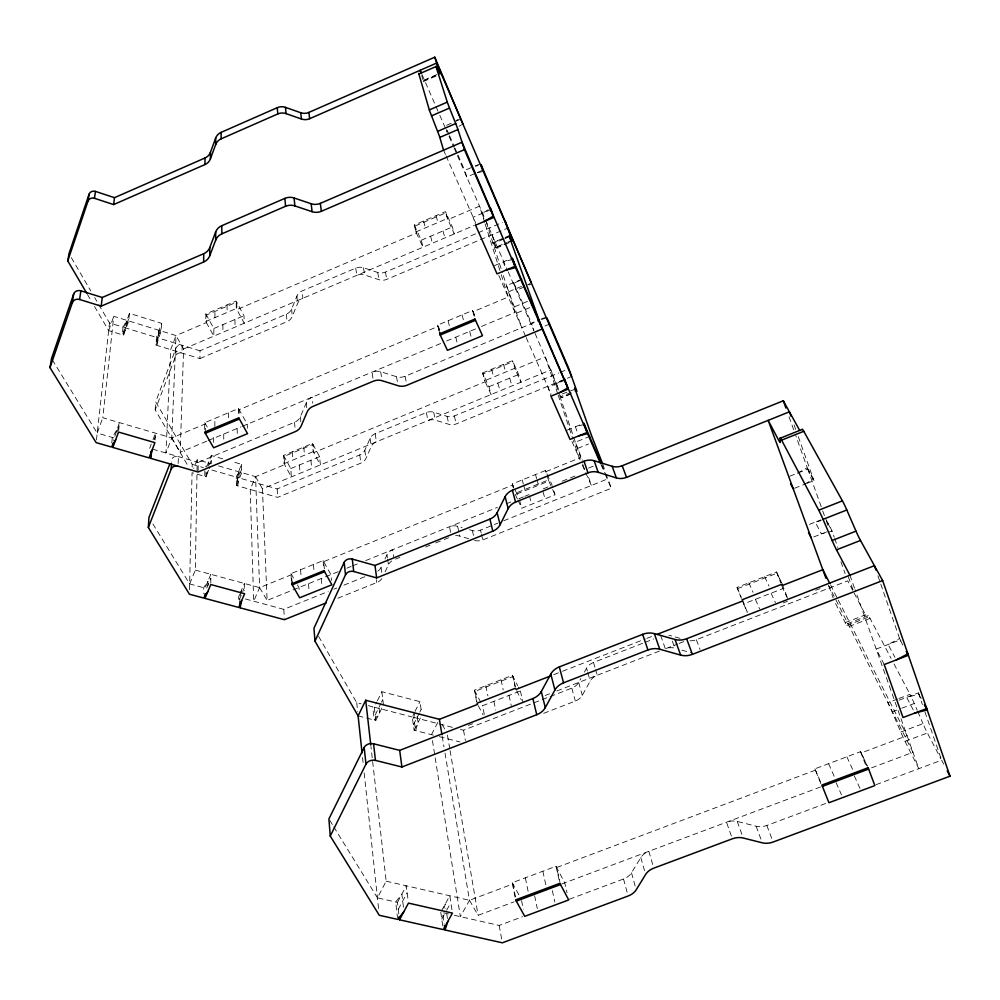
<?xml version="1.0" encoding="UTF-8"?>
<svg xmlns="http://www.w3.org/2000/svg" width="1000" height="1000" viewBox="0 0 1000 1000"><rect width="100%" height="100%" fill="white"/><g stroke="black" fill="none" stroke-linecap="round" stroke-linejoin="round"><path stroke-width="0.75" stroke-dasharray="5 3.75" d="M214.85 426.5L214.85 418.45M214.925 317.625L214.938 310.1M213.637 442.362L213.65 438.288L211.4 434.35M205.863 313.962L213.85 328.5L213.837 336.138L205.787 321.525L205.863 313.962L236.15 301.038L243.988 315.675L244.225 323.225L236.312 308.512L236.15 301.038M210.787 583.088L210.812 574.312L205.075 588.088L189.662 583.925L152.188 522.788M222.825 458.862L211.287 455.5L211.262 463.8L197.225 459.725L193.775 468.387M207.913 585.612L207.938 581.213L203.725 587.712L203.663 593.6M208.675 466.112L208.7 461.95L205.662 466.812M205.312 433.275L205.4 423.862L171.788 437.938L102.8 417.75L113.763 316.325L176.012 335.562L206.388 322.612L206.462 315.05L236.725 302.125L236.9 309.6L416.413 233.062L414.787 226.112L446 212.787L447.887 219.65L479.5 206.163L484.7 222.537M189.537 589.8L192.05 472.713L206.038 476.737L206.112 468.375M204.662 429.425L204.737 422.7L238.525 408.537L247.262 424.25L247.387 428.275M204.875 470.812L204.812 476.388L208.65 470.288M198.113 470.637L198.25 462.375L294.55 422.287A11.25 9.738 -3.7 0 0 300.387 416.725L306.325 402.75A11.25 9.762 -5.2 0 1 312.2 397.137L312.787 403.263M94.513 306.475L108.663 330.6L123.588 335.175L124.312 327.5L129.438 313.363L161.688 323.375L156.463 337.4L156 345.112L199.9 358.575L200.025 350.812L286.413 314.137A10.088 9.05 -2.3 0 0 291.637 309.012L296.925 296.075A10.088 9.075 -4.1 0 1 302.188 290.9L355.725 268.113A10.113 9.15 -8.4 0 1 363.462 267.762L377.7 272.462A10.137 9.213 -10.4 0 0 385.425 272.113L476.812 233.325M189.662 583.925L195.35 570.1L197.225 459.725M192.162 467.15L192.225 464.363L155.675 401.863L176.125 347.925A4.825 4.237 3.7 0 1 182.225 345.337L181.962 353.075A4.862 4.263 3.6 0 0 175.8 355.688L155.2 409.925L188.912 467.362M206.675 441.2L180.2 452.25L183.588 349L176.012 335.562L170.7 349.625L165.938 453.013L171.788 437.938L176.012 335.562M178.162 463.5L178.4 456.625A5.375 4.55 1.7 0 0 171.6 459.462L171.488 462.212M175.8 355.688L176.125 347.925M571.337 393.825L561.562 397.775L561.263 396.438L576.475 390.2M155.075 439.938L155.45 433.15L151.775 442.788M161.688 323.375L161.25 331L156 345.112M155.2 409.925L155.675 401.863M157.75 337.8L157.287 345.513L159.075 330.4L157.75 337.8L200.025 350.812M118.675 430.65L119.412 422.612L113.513 440.412M129.438 313.363L128.737 320.95L123.588 335.175M111.788 442.925L112.312 437.463L116.575 430.262M123.025 327.1L122.275 334.775L126.15 328.075L126.875 320.45L123.025 327.1L109.513 322.938L94.7 297.625M96.45 439.9L109.513 322.938M237.475 477.45L238.912 470.725L239.088 479.087L237.638 485.838L237.475 477.45L277.175 488.938L359.775 454.913A9.575 8.188 -7.4 0 0 364.825 450.225L370.112 438.438A9.575 8.213 -8.7 0 1 375.2 433.688L426.35 412.575A9.613 8.275 -11.6 0 1 433.688 412.188L447.062 416.337A9.637 8.312 -12.9 0 0 454.363 415.95L558.862 372.912M241.45 590.3L239.85 597.475L239.938 601.9M417.163 716.675L418.038 722.537L415.662 730.612L413.713 717.375L415.275 712.013M868.263 615.612L847.513 623.625L846.975 625.363A13.162 0.762 67.1 0 1 845.225 622.638L834.862 602.075M443.875 908.312L445.262 904.025L445.913 908.363M108.663 330.6L113.763 316.325M123.875 332.088L129.012 317.9M113.763 437.875L97.212 433.075L102.8 417.75M117.013 431.938L119.075 426.375M156.188 342.013L161.425 327.938M149.662 448.288L151.237 444.162M154.188 439.688L155.238 436.938M206.688 466.95L211.287 455.5M209.537 464.762L211.275 460.462M206.038 476.737L210.1 466.675M199.9 358.575L286.988 321.662A10.175 9.1 -2.4 0 0 292.25 316.5L297.575 303.488A10.175 9.125 -4.2 0 1 302.875 298.288L302.188 290.9M375.2 433.688L376.425 441.8A9.65 8.25 -8.7 0 0 371.287 446.562L365.962 458.413A9.65 8.238 -7.4 0 1 360.863 463.137L277.638 497.362L236.438 485.5L236.275 477.1L241.55 464.325L231.462 461.375M236.375 482.125L241.675 469.3M236.438 485.5L241.75 472.65L241.55 464.325M846.888 625.413L867.387 617.5L868.15 615.662A13.413 0.95 66.9 0 1 870.062 618.4L891.1 658.425M206.762 588.038L210.8 578.387M218.525 465.9L255.588 476.662L250.225 489.462L253.688 601.213L259.613 587.612L255.588 476.662L284.625 464.663L284.1 456.4L313.025 444.425L313.775 452.612L485.163 381.75L483.1 374L512.888 361.675M239.7 594.388L238.525 597.112L238.6 601.225L244.475 587.537M240.275 593.013L244.387 583.462L244.562 590.788M377.8 571.163A10.613 8.725 -7.8 0 0 381.062 567.4L382.375 564.6M385.012 558.987L386.987 554.788A10.625 8.738 -8.9 0 1 392.663 549.688L393.738 556.825M385.112 571.838L388.438 564.8A10.713 8.775 -9 0 1 391.763 560.975M358.113 715.9L375.8 720.413L374.237 707.188L376.763 702.025M377.388 700.738L381.812 691.712L419.938 701.65L421.55 712.163M375.175 715.1L380.9 703.45M381.538 702.15L382.812 699.562M375.8 720.413L382.2 707.45M433.4 735.15L414.137 730.225L412.2 716.988L414.312 712.8M415.012 711.413L419.938 701.65M413.363 724.9L419.2 713.363M419.85 712.075L421.15 709.513M414.137 730.225L421.312 716.087M431.5 734.663L438.725 720.6M398.8 913.812L397.438 902.4L377.438 897.862L386.175 881.175L370.962 746.65M397.438 902.4L406.287 885.788L408.288 901.663M398.263 909.312L407.15 892.675M441.512 910.837L449.787 895.775L452.238 911.65M441.775 919.125L445.962 911.525M446.662 910.25L450.85 902.663M550.163 696.538L571.812 688.112A12.4 9.637 -14.1 0 0 578.7 682.412L580.837 678.538M584.412 672.087L586.55 668.225A12.425 9.65 -15.2 0 1 593.5 662.45L643.688 642.875M543.663 713.337L575.325 701.062A12.525 9.688 -14.1 0 0 582.275 695.325L590.225 681.062A12.537 9.688 -15.1 0 1 597.25 675.25L595.575 669.562M445 753.062L469.475 900.3L460.363 916.65L432.238 739.287M569.4 899.212L623.525 878.988A14.212 10.225 -13.7 0 0 631.5 872.812L640.788 857.575A14.238 10.237 -14.6 0 1 648.85 851.312L653.375 866.75M455.8 120.825L458.312 119.25M459.087 126.312L461.613 124.738M488.225 209.7L482.175 213.4L483.85 218.675M527.625 284.913L530.037 283.463M561.95 380.525L556.575 383.65L558.75 390.062M797.487 473.162L807.275 467.75L795.812 435.712M804.825 484L813.475 479.225L807.275 467.75M424.2 80.087L436.838 74.562M423.263 80.9L435.838 75.4M423.35 81.587L438.762 74.85M446.6 125.288L451.95 122.963M455.975 121.225L461.337 118.9M474.762 173.588L466.763 177.013L464.712 170.413L472.638 167.013M475.288 165.875L480.575 163.6M477.438 172.438L482.775 170.15M414.263 224.975L421.3 240.2L422.962 247.237L415.887 231.925L414.263 224.975L445.487 211.637L452.375 226.962L454.3 233.912L447.375 218.5L445.487 211.637M205.787 321.525L236.312 308.512M415.887 231.925L447.375 218.5M491.213 209.55L473.137 217.237L475.562 225.2M213.85 328.5L243.988 315.675M421.3 240.2L452.375 226.962M183.588 349L474.338 225.4M478.237 232.725L502.512 222.413M355.725 268.113L356.85 275.338A10.2 9.213 -8.5 0 1 364.663 274.988L379.012 279.713A10.225 9.262 -10.4 0 0 386.788 279.35L507.725 228.088M503.963 239.013L493.137 243.6L492.887 242.587L503.688 238.012M505.037 237.438L509.087 235.725M492.887 242.587L504.05 238.5M505.387 237.925L509.438 236.225M505.312 238.438L509.363 236.725M493.275 243.062L496.175 248.188L495.975 247.162L506.613 242.662M507.95 242.1L511.938 240.425M495.863 247.712L506.538 243.188M507.875 242.625L511.887 240.938M496.225 248.175L510.887 241.975M494.45 265.613L512.263 258.1M522.15 279.062L506.538 285.625L521.812 327.688M523.987 287.075L516.275 290.312L513.9 283.075L521.55 279.862M508.8 291.712L524.462 285.15M528.913 285.012L531.725 283.837M438.975 330.913L437.625 325.112L472.587 310.462L475.725 317.362M514.763 306.725L530.475 300.15M208.075 440.613L240.95 426.887M242.213 426.362L441.037 343.338M446.637 341L476.2 328.65M481.525 326.438L515.087 312.425L502.8 273.888M517.062 312.913L532.825 306.337M508.175 271.8L533.875 330.625L531.4 323.162L539.65 319.725M541.038 319.163L546.538 316.863M372.95 378.175L372.013 372.163A11.287 9.862 -8.9 0 1 380.65 371.737L396.488 376.7A11.312 9.925 -10.5 0 0 405.1 376.275L539.275 320.425M544.975 326.012L547.75 324.862M283.562 455.425L290.775 468.562L291.35 476.875L284.075 463.675L283.562 455.425L312.5 443.438L319.587 456.662L320.387 464.9L313.238 451.625L312.5 443.438M482.625 372.975L512.425 360.637L518.638 374.462L520.975 382.2L514.725 368.3L484.688 380.725L491.075 394.525L488.963 386.712L482.625 372.975L484.688 380.725M284.075 463.675L313.238 451.625M290.775 468.562L319.587 456.662M488.963 386.712L518.638 374.462M338.15 571.712L267.113 600.4L262.438 488.8L551 369.812L558.962 393.475M560.288 372.325L566.013 369.975M426.35 412.575L427.962 420.55A9.688 8.312 -11.6 0 1 435.35 420.163L448.825 424.312A9.712 8.35 -12.9 0 0 456.188 423.938L571.6 376.475M565.15 380.125L548.025 387.175L550.975 396.175M575.125 389.188L559.475 394.963L582.362 462.987M559.5 394.387L561.425 397.575L571.138 393.587M566.975 430.175L583.862 423.288M590.212 436.188L575.363 442.212L582.438 460.288M577.7 448.4L588.513 444M291.438 580.887L290.975 573.625L323.113 560.6L330.913 574.637L331.475 580.438M513.362 488.062L512.263 483.963L545.45 470.513L552.163 485.262M195.35 570.1L259.613 587.612L291.575 574.663L292.038 581.925M545.95 471.613L579.288 458.1L573.375 440.5M516.725 494.05L548.8 481.087L545.45 470.513M588.562 468.088L594 465.9M346.838 568.2L351.188 566.45M352.638 565.862L358.425 563.525M365.662 560.6L497.425 507.375M506.112 503.862L511.9 501.525M523.387 496.887L519.138 498.6L512.263 483.963M524.8 496.312L529.038 494.6M547.913 486.975L542.238 489.275L545.05 498.85M562.263 481.188L575.25 475.938M395.6 559.1L399.9 557.362M425.688 546.962L429.988 545.225M435.725 542.925L442.887 540.025M444.325 539.45L448.625 537.725M517.9 500.062L521.737 508.237L555.05 494.812L552.575 486.625M245.413 598.975L283.812 609.35L328.188 591.475M333.913 589.163L336.788 588.013M343.938 585.125L365.412 576.475M469.45 529.725L472.4 530.588A10.7 8.863 -12.6 0 0 480.513 530.125L497.875 523.125M503.675 520.788L607.913 478.8L601.712 464.487M337.8 598.212L376.775 582.55A10.713 8.762 -7.9 0 0 381.863 578.538M474.588 540.413A10.788 8.9 -12.6 0 0 482.75 539.95L611.275 488.275L607.913 478.8M789.8 476.225L807.75 469.087L813.962 480.575L807.05 483.312M794.513 488.288L805.662 483.862M809.463 524.388L820.987 519.85M813.75 536.938L828.863 531M476.688 701.8L474.412 690.2L512.45 675.312L517.725 685.75M741.425 598.413L737.025 587.438L776.525 571.975L781.575 582.762M737.513 588.663L777 573.212L781.425 582.663M553.787 674.675L561.062 671.838M562.513 671.275L645.375 638.938M646.838 638.375L652.65 636.1M484.3 714.463L482.55 705.725L520.375 690.975L518.375 687.025M645.125 642.325L653.725 638.962M741.963 599.75L743.637 603.9L782.913 588.587L788.625 600.825M468.288 725.413L472.512 723.763M545.2 695.487L549.575 693.8M556.85 690.962L659.55 651.025M665.987 648.512L677.625 643.988M679.087 643.425L684.9 641.162M783.312 602.875L787.288 601.337M815.7 590.288L819.975 588.625M460.487 729.438L463.512 730.212L548.713 697.087M689.987 640.775A12.575 9.762 -18.5 0 0 696.338 639.712L847.75 580.85L852.688 590.288M845.225 622.638L865.525 614.812A13.188 0.925 67 0 0 867.387 617.5M870.062 618.4L849.312 626.4A13.388 0.787 67 0 0 847.513 623.625M902.837 645.05L900.075 639.925L876.213 649.075L884.212 664.538M897.55 699.025L887.887 702.688A14.338 0.875 66.9 0 1 892.113 711.875L900.763 732.038A14.638 0.912 66.8 0 0 905.062 741.375L918.812 768.688L855.05 589.688M898.925 698.5L909.963 694.325A14.363 1.062 66.7 0 1 914.275 703.487L917.188 710.212M899.1 700.2L918.375 692.9L921.15 698.125M892.113 711.875L900.425 708.725M901.812 708.2L914.275 703.487M900.763 732.038L923 723.65A14.663 1.087 66.6 0 0 927.387 732.987L940.9 758.812M515.05 897.038L512.238 882.738L555.988 866.275L564.738 882.837L567.05 892.812M820.863 783.713L814.925 768.838L860.6 751.65L867.5 766.388M386.175 881.175L469.475 900.3L512.913 883.962L515.45 896.838M815.45 770.15L556.638 867.513L559.875 881.712M905.062 741.375L927.387 732.987M469.475 900.3L478.113 915.312L514.087 901.825M561.838 883.925L820.487 786.975M871.6 767.812L912.975 752.3L828.525 585.3M454.338 915.288L499.175 925.438L522.575 916.7M731.375 836.038L726.488 822.2A14.35 10.325 -16.7 0 1 737.25 821.425L756.125 826.225A14.425 10.388 -17.6 0 0 766.838 825.462L826.55 803.15M876.075 784.65L941.612 760.163L943.713 764.175M475.45 166.262L478.275 165.525M477.6 172.825L481.863 171.7M512.812 259.375L503.35 261.863L505.125 267.35M541.638 319.325L545.65 318.275M584.35 424.425L575.413 426.725L577.663 433.312M821.25 520.575L815.212 522.112L821.388 533.938L826.712 532.575M828.05 532.238L832.038 531.213L826.462 520.737M448.45 913.95L442.488 912.6L444.2 924.2M439.312 736.663L460.012 741.963M318.625 636.4L356.712 702.675L361.075 703.8M368.338 705.675L372.7 706.8L374.263 720.025L379.625 712.65L378.913 706.8M374.237 707.188L412.2 716.988M413.713 717.375L452.95 727.487M681.85 650.138L691.65 652.9M680.025 638.337L670.312 635.575A12.512 9.712 -17.5 0 0 668.825 635.25M152.562 449.125L198.25 462.375M192.225 464.363L203.487 467.625M211.863 470.037L236.275 477.1M450.637 532.35L449.5 526.737A10.662 8.812 -11.5 0 1 457.625 526.275L462.062 527.562M455.6 535.65A10.75 8.85 -11.5 0 1 459.688 536.087L468.625 538.688M124.312 327.5L156.463 337.4M329.712 820.275L332.95 825.525M333.762 826.85L377.438 897.862M52.337 359.875L97.212 433.075M171.788 437.938L180.2 452.25M259.613 587.612L267.113 600.4M87.425 294.425L90.575 299.775M71.325 257.65L90.812 290.963M204.737 422.7L208.45 429.188M290.975 573.625L294.6 579.95M297.462 584.975L298.938 587.55L299.237 591.938M255.588 476.662L262.438 488.8M512.238 882.738L519.888 896.6M442.225 724.513L445.05 729.712M900.95 641.05L899.575 638.488L888.125 644.5L894.925 657.35M826 519.45L831.587 529.925L834.2 537.263M920.938 698.2L918.85 694.287L906.663 697.337L914.188 711.75M894.013 663.95L909.963 694.325M478.275 705.725L483.125 714.95M854.1 592.987L865.525 614.812M474.412 690.2L482.55 705.725M830.55 584.913L837.562 598.75M838.263 600.125L907.062 735.688L861.1 752.975L867.375 766.375M516.663 690.75L521.388 700.05M437.625 325.112L440.8 331.863M517.337 498.875L514.812 493.525L548.3 479.988L555.05 494.812M764.65 576.625L768.975 586.087M846.862 756.812L853.612 771.6M771.1 593.188L775.45 602.737M854.287 775.875L860.438 789.388M748.85 582.8L753.037 592.312M828.6 763.688L835.138 778.525M755.4 599.325L759.613 608.9M836.125 782.688L841.488 794.887M443.587 150.188L445.475 154.462M446.1 155.887L475.65 222.925M498.8 275.487L525.55 336.188M526.175 337.6L551.075 394.1M571.975 441.512L580.1 459.95M582.312 464.988L585.1 471.3M585.725 472.713L591.35 485.475L587.85 475.112M421.987 74.513L439.2 113.9M439.812 115.312L447.188 132.188L446.413 129.662M449.025 136.387L453.3 146.2M453.913 147.6L507.562 270.375M535.112 333.438L558.938 389.538M447.075 130.05L448.9 134.225M449.513 135.612L454.375 146.75M454.988 148.138L457.413 153.713M458.025 155.1L464.712 170.413M513.9 283.075L531.4 323.162M600.95 464.45L604.6 472.863M605.2 474.263L611.275 488.275M917.763 711.55L923 723.65M737.025 587.438L741.112 596.975M814.925 768.838L821.312 783.713M743.637 603.9L747.163 612.137M742.288 599.7L747.275 612.112M782.212 584.113L787.55 598.038M776.525 571.975L780.788 583.05M781.3 584.4L782.913 588.587M696.338 639.712L700.05 649.5M766.838 825.462L772.6 840.65M860.6 751.65L867.312 769.412M756.125 826.225L761.275 840.05M828.825 586.112L833.1 597.788M672.325 641.175L674.85 648.162A12.637 9.762 -17.4 0 0 665.337 648.763L660.9 636.175M737.25 821.425L742.738 836.637M789.038 416.788L793.725 429.888M807.75 469.087L822.212 509.487M822.725 510.925L824.788 516.7M826.287 520.887L827.862 525.275M840.938 561.838L845.125 573.538M849.9 575.212L854.538 588.25M794.112 424.988L795.688 429.4M798.288 436.688L813.962 480.575M834.663 538.575L837.862 547.525M848.325 576.8L853.05 590.05M602.65 463.95L605.525 472.05M877.938 575.862L900.075 639.925M918.375 692.9L922.412 704.6M924.912 711.85L941.612 760.163M582.85 464.462L584.85 470.375M557.638 393.55L545.35 356.875L515.188 369.338L512.425 360.637M558.138 395.012L572.888 439.038M492 234.762L495.975 247.162M486.25 222.013L502.375 272.575M485.163 224.037L500.737 273.163M501.2 274.65L508.275 296.988L473.15 311.7L475.5 320.288M421.7 75.6L422.863 79.575M593.5 662.45L595.163 668.138M509.712 378.15L511.987 385.9M503.475 364.35L505.7 372.038M535.475 474.55L536.663 478.625M537.05 479.975L538.237 484.05M586.55 668.225L587.362 671.075M587.775 672.5L590.225 681.062M640.788 857.575L644.812 871.637M497.85 383.05L500.025 390.838M529.412 495.975L531.725 504.212M578.7 682.412L582.275 695.325M631.5 872.812L635.425 886.95M491.55 369.288L493.688 377M522.2 479.925L523.337 484.012M523.713 485.375L524.85 489.462M472.587 310.462L474.55 317.613M571.812 688.112L575.325 701.062M623.525 878.988L627.362 893.162M519.513 499.975L521.737 508.237M513.5 487.788L512.775 485.05L323.688 561.65L324.35 568.85M443.038 230.95L444.888 237.913M469.675 331.388L471.213 337.188M436.112 215.65L437.912 222.537M462.075 314.875L463.587 320.613M430.613 236.238L432.35 243.25M455.763 337.188L457.212 343.025M423.625 220.987L425.312 227.9M448.1 320.737L449.862 327.938M439.212 330.688L438.2 326.337L239.175 409.712L239.312 415.925M520.375 690.975L523.05 702.537M454.363 415.95L456.188 423.938M480.513 530.125L481.15 532.925M481.475 534.325L482.75 539.95M515.337 686.55L513.038 676.488L475.012 691.363L477.013 701.513M512.45 675.312L515.075 686.812M555.988 866.275L559.538 881.888M447.062 416.337L448.825 424.312M472.4 530.588L473.65 536.2M509 695.4L511.25 705.55M552.312 890.588L554.85 902.013M501.012 679.788L503.212 689.875M542.825 871.225L546.25 886.875M433.688 412.188L435.35 420.163M457.625 526.275L459.688 536.087M493.875 701.3L495.7 710.025M534.6 895.688L537.3 908.575M485.8 685.75L487.887 695.863M525.337 877.812L528.275 892.087M521.575 900.562L523.3 909.175M385.425 272.113L386.788 279.35M405.1 376.275L406.238 382.287M463.512 730.212L465.387 740.525M499.175 925.438L501.812 939.912M377.7 272.462L379.012 279.713M396.488 376.7L397.85 384.225M447.438 735.163L449.8 749.013M450.062 750.562L478.113 915.312M442.188 736.188L443.975 746.925M363.462 267.762L364.663 274.988M380.65 371.737L381.887 379.237M446.788 914.137L447.438 918.475M440.763 912.212L443.088 928.112M370.112 438.438L371.287 446.562M386.987 554.788L387.4 557.65M387.612 559.075L388.438 564.8M364.825 450.225L365.962 458.413M381.062 567.4L381.863 573.15M359.775 454.913L360.863 463.137M376.4 579.663L376.775 582.55M381.812 691.712L383.475 704.85M403.45 907.138L401.85 894.112L395.7 902L397.575 917.962M356.712 702.675L357.65 711.488M362.537 757.525L363.188 763.7M364.175 772.95L378.663 909.475M323.113 560.6L323.888 569.25M296.925 296.075L297.575 303.488M306.325 402.75L306.863 408.913M310.938 460.238L311.663 468.5M321.312 578.513L321.938 585.788M303.812 447.038L304.475 455.25M313.45 564.513L314.163 573.188M291.637 309.012L292.25 316.5M300.387 416.725L300.887 422.938M299.413 464.988L300.05 473.288M308.512 583.688L309.075 590.975M286.413 314.137L286.988 321.662M294.55 422.287L295.062 428.963M292.225 451.825L292.812 460.062M300.6 569.725L301.112 576.975M277.175 488.938L277.638 497.362M283.812 609.35L284.3 618.212M238.525 408.537L238.7 416.3M234.938 319.525L235.087 327.1M237.162 428.462L237.3 435.2M227.05 304.925L227.138 312.425M228.363 412.8L228.463 420.575M222.875 324.663L222.938 332.275M223.713 434.087L223.762 440.85"/><path stroke-width="1.5" d="M115.688 439.775L111.388 447.013L96.137 442.625L50 367.65L72.362 302.613A5.825 5.112 10.9 0 1 79.6 299.488L101.175 306.175L203.625 262.025A12.138 10.987 5.4 0 0 209.737 255.825L209.788 247.525L215.688 231.925A12 10.962 3.6 0 1 221.788 225.7L284.887 198.375A12.012 11.113 -1.7 0 1 294.1 197.987L311.175 203.75A12.038 11.188 -4.3 0 0 320.337 203.363L462.038 142.225L515.013 266.312L497.038 273.888L475.562 225.2L493.812 217.438M86.65 293.075L67.775 260.925L88 201.137A5.2 4.688 14.9 0 1 94.45 198.3L113.637 204.575L204.938 164.575A10.812 10.062 9.9 0 0 210.387 158.912L210.425 152.338L215.675 138.062A10.7 10.037 8.1 0 1 221.112 132.375L277.275 107.675A10.7 10.163 2 0 1 285.475 107.362L300.7 112.725A10.713 10.237 -1.3 0 0 308.875 112.413L434.787 57.188L462.887 123.95M204.988 598.387L210.775 584.538L244.625 593.713L238.713 607.438L204.988 598.387L205.025 593.725M203.625 262.025L203.738 253.688A12.025 10.913 5.7 0 0 209.788 247.525M204.938 164.575L205.037 157.963A10.725 10 10.3 0 0 210.425 152.338M207.875 591.475L203.625 598.013L189.438 594.212L148.35 527.45L171.213 469.1L171.438 463.587M148.35 527.45L148.938 517.475L169.9 463.812M505.363 221.2L511.938 240.425C513.15 244.488 508.162 232.662 509.363 236.725L542.212 329.025L406.8 385.288A11.425 9.988 -10.5 0 1 398.125 385.725L382.137 380.737A11.387 9.925 -8.9 0 0 373.425 381.175L313.075 406.337A11.35 9.825 -5.3 0 0 307.137 411.987L301.137 426.05A11.363 9.8 -3.8 0 1 295.262 431.637L198.088 472.013L150.512 458.3L150.925 451.45M112.837 447.438L118.55 432.075L154.913 442.663L149.075 457.887L112.837 447.438L113.25 443.125M101.175 306.175L102.25 297.488L203.738 253.688M113.637 204.575L114.488 197.675L205.037 157.963M79.6 299.488L80.862 290.825L102.25 297.488M94.45 198.3L95.463 191.425L114.488 197.675M72.362 302.613L73.7 293.925A5.775 5.075 11.1 0 1 80.862 290.825M88 201.137L89.062 194.237A5.15 4.65 15.3 0 1 95.463 191.425M50 367.65L51.513 358.537L73.7 293.925M67.775 260.925L68.987 253.65L89.062 194.237M150.512 458.3L151.988 450.288M326.25 602.863L284.387 619.688L240.062 607.8L241.663 600.588M924.412 704.737L927.2 709.963L950 776.188L773.125 842.025A14.588 10.438 -17.5 0 1 762.3 842.812L743.225 838.012A14.512 10.375 -16.6 0 0 732.35 838.812L653.787 868.15A14.4 10.288 -14.6 0 0 645.625 874.45L636.213 889.775A14.363 10.275 -13.7 0 1 628.138 896L502.35 942.812L445.05 930L447.875 921.375M210.387 158.912L215.675 144.55L215.675 138.062M209.737 255.825L215.688 240.113L215.688 231.925M799.688 430.412L783.312 400.775L622.212 465.737A13.425 11.162 -19.6 0 1 612.163 466.287L594.125 460.7A13.362 11.113 -18.1 0 0 584.038 461.25L512.388 490.25A13.262 11.025 -14.6 0 0 505.112 496.712L497.125 512.712A13.238 11.013 -13.1 0 1 489.925 519.1L374.975 565.462L352.275 559.075A6.275 5.162 -6.9 0 0 344.162 562.35L313.962 628.288L314.975 641.15L358.113 715.9L362.05 752.9M314.975 641.15L345.513 574.8L344.162 562.35M358.113 715.9L365.712 700.263L439.387 719.312L477.587 704.412M875.925 570.037L874.412 565.675L686.6 638.75A15.562 12.125 -18.3 0 1 675 639.475L654.325 633.625A15.475 12.05 -17 0 0 642.65 634.35L559.325 666.9A15.35 11.938 -14.1 0 0 550.8 674.025L541.3 691.525A15.325 11.925 -12.8 0 1 532.875 698.55L399.688 750.375L373.562 743.787A7.25 5.575 -7.5 0 0 364.175 747.463L328.9 818.95L330.25 836.05L379.275 915.275L397.75 919.412L403.975 911.488M330.25 836.05L365.975 764.112L364.175 747.463M345.513 574.8A6.35 5.188 -7 0 1 353.713 571.5L376.637 577.9L492.8 531.163A13.375 11.075 -13.1 0 0 500.1 524.725L508.175 508.612A13.4 11.087 -14.6 0 1 515.55 502.1L587.962 472.863A13.5 11.175 -18 0 1 598.162 472.3L616.388 477.912A13.575 11.238 -19.5 0 0 626.538 477.35L789.412 411.812L790.975 416.213M399.513 919.8L408.462 903.112L452.45 913.088L443.312 929.6L399.513 919.8L399.162 916.812M365.975 764.112A7.338 5.6 -7.6 0 1 375.475 760.413L401.912 767L536.75 714.712A15.512 11.988 -12.8 0 0 545.288 707.638L554.913 690.013A15.537 12.012 -14 0 1 563.562 682.825L647.938 649.975A15.675 12.125 -16.9 0 1 659.75 649.225L680.662 655.1A15.762 12.2 -18.2 0 0 692.412 654.35L882.65 580.575L907.875 653.85L896.287 659.925M484.688 221.325L493.237 216.112L490.637 208.225M559.612 392.625L567.75 387.9L564.637 378.963M215.675 144.55A10.788 10.1 7.7 0 1 221.163 138.825L277.8 113.938A10.788 10.237 1.6 0 1 286.075 113.625L301.425 119.012A10.8 10.312 -1.6 0 0 309.662 118.7L436.662 63.05L549.587 325.337M443.587 150.188L439.35 135.938L429.513 110.575L418.9 74.037L435.988 66.562C435.688 63.875 440.363 76.3 440.037 73.562L434.787 57.188M429.312 109.938L447.287 102.125L435.988 66.562M431.488 115.887L449.513 108.05L447.287 102.125M437.625 131.375L455.712 123.537L449.513 108.05M439.837 137.413L457.975 129.562L455.712 123.537M215.688 240.113A12.112 11.037 3.4 0 1 221.85 233.837L285.55 206.287A12.125 11.188 -1.9 0 1 294.862 205.9L312.087 211.688A12.15 11.275 -4.4 0 0 321.35 211.3L464.412 149.65L457.975 129.562M205.312 433.275L239.387 419.025M475.5 320.288L440.225 335.037L439.55 332.137M568.263 389.075L550.975 396.175L570.037 439.412L587.075 432.475L512.263 258.1L515.013 266.312M324.613 571.737L292.213 584.837L292.038 581.925M825.938 578.212L768.175 420.363L778.763 440.412A13.938 0.9 67.4 0 0 780.25 442.262L780.062 438.288L802.1 429.462A14.188 1.113 67.3 0 1 803.763 431.287L842.425 500.85A15.175 1.25 67.1 0 1 846.812 509.988L856.012 531.138A15.5 1.3 67 0 0 860.487 540.45L882.65 580.575M780.062 438.288A14.162 0.925 67.4 0 1 781.6 440.163L803.763 431.287M781.6 440.163L818.737 510.188L842.425 500.85M818.737 510.188A15.15 1.037 67.2 0 1 823.025 519.35L846.812 509.988M823.025 519.35L832.138 540.487L856.012 531.138M832.138 540.487A15.475 1.075 67.1 0 0 836.5 549.837L860.487 540.45M476.975 703.25L515.4 688.25M742.288 599.7L782.212 584.113M515.988 689.425L550.887 675.812M657.013 634.4L742.788 600.938M782.688 585.363L822.825 569.7L829.837 583.538M908.375 655.3L884.212 664.538L903.037 717.525L926.725 708.575L908.375 655.3L906.3 651.462M516.3 901.125L560.525 884.55M822.412 786.375L868.625 769.062M506.025 270.1L515.575 267.6L567.75 387.9M578.55 435.95L587.575 433.612L600.337 463.05M914.862 713.05L927.2 709.963M419.387 74.275L418.812 73.35L418.9 74.037M906.488 651.287L907.875 653.85M924.638 704.663L926.725 708.575M836.5 549.837L849.9 575.212M947.2 770.85L950 776.188M790.562 483.663L793.225 488.8M808.512 532.663L811.2 537.938M421.375 73.1L420.138 70.287L420.925 72.95M601.125 463.137L583.862 423.288L587.575 433.612M464.412 149.65L493.237 216.112M546.987 317.925L568.888 368.787L576.475 390.2C578.15 394.712 573.462 384.65 575.125 389.188L591.838 436.4L602.163 462.6M549.138 324.275L571.6 376.475M622.212 465.737L626.538 477.35M686.6 638.75L692.412 654.35M612.163 466.287L616.388 477.912M675 639.475L680.662 655.1M783.312 400.775L785.913 408.05M594.125 460.7L598.162 472.3M654.325 633.625L659.75 649.225M531.25 282.75L481.087 164.775L483.288 171.325M584.038 461.25L587.962 472.863M642.65 634.35L647.938 649.975M512.812 259.375L515.575 267.6M512.388 490.25L515.55 502.1M559.325 666.9L563.562 682.825M505.112 496.712L508.175 508.612M550.8 674.025L554.913 690.013M497.125 512.712L500.1 524.725M541.3 691.525L545.288 707.638M489.925 519.1L492.8 531.163M532.875 698.55L536.75 714.712M439.387 719.312L441.938 734.65M444.412 925.65L445.05 930M374.975 565.462L376.637 577.9M399.688 750.375L401.912 767M308.875 112.413L309.662 118.7M320.337 203.363L321.35 211.3M352.275 559.075L353.713 571.5M373.562 743.787L375.475 760.413M300.7 112.725L301.425 119.012M311.175 203.75L312.087 211.688M365.712 700.263L370.788 745.1M285.475 107.362L286.075 113.625M294.1 197.987L294.862 205.9M277.275 107.675L277.8 113.938M284.887 198.375L285.55 206.287M239.938 601.9L240.062 607.8M221.112 132.375L221.163 138.825M221.788 225.7L221.85 233.837M171.213 469.1A5.425 4.575 1.6 0 1 178.075 466.25M238.725 417.85L204.638 432.113L213.625 447.788L247.55 433.65L238.725 417.85M474.938 319.05L439.65 333.8L447.425 350.325L482.525 335.7L474.938 319.05M324.025 570.688L291.625 583.787L299.637 597.788L331.887 584.788L324.025 570.688M559.862 883.312L515.612 899.9L524.738 916.35L568.7 899.938L559.862 883.312M868.125 767.725L821.888 785.062L828.938 802.725L874.862 785.575L868.125 767.725"/></g></svg>
